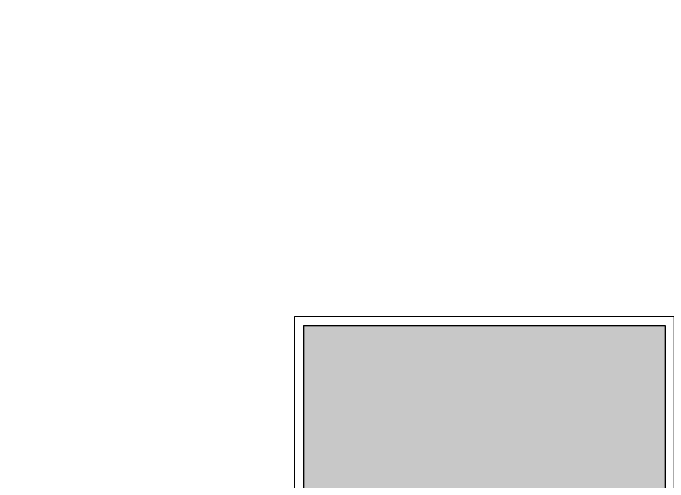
# Model space of a CAD drawing. Extents: x -2749 to 23780, y -1311 to 8245.
# Drawn here: x 4618.3 to 4763.1, y 390.4 to 494.1 of the extents above; entities that cross this region are included whole.
import ezdxf

# ---------------------------------------------------------------- set-up
doc = ezdxf.new("R2010")
doc.units = 0
doc.header["$MEASUREMENT"] = 0
doc.layers.get('0').update_dxf_attribs({"color": 9, "lineweight": 9})
for name, color, linetype, lineweight in [('01', 9, 'Continuous', 9), ('14', 9, 'Continuous', 9), ('40', 9, 'Continuous', 9), ('KOLON', 251, 'Continuous', 9), ('TARAMA', 251, 'Continuous', 13)]:
    doc.layers.add(name, color=color, linetype=linetype, lineweight=lineweight)

# ---------------------------------------------------------------- blocks, each defined once
blk = doc.blocks.new('p-kolon_80x80')
blk.add_lwpolyline([(-40, -40), (40, -40), (40, 40), (-40, 40)], close=True)
blk = doc.blocks.new('p-zemin kat')
at = {"layer": '14'}
blk.add_lwpolyline([(4680.5, 343), (4764.5, 343), (4764.5, 427), (4680.5, 427)], close=True, dxfattribs=at)
at = {"layer": '40'}
blk.add_lwpolyline([(1851.16, 326.92), (3319.5, 326.92), (3319.5, 343), (3280.52, 343), (3280.5, 427), (3319.5, 427), (3319.5, 570), (4025.5, 570), (4025.5, 427), (4064.5, 427), (4064.5, 343), (3980.5, 343), (3980.5, 326.92), (4680.5, 326.92), (4680.5, 427), (4780.58, 427), (4780.58, 1901.49, 0.054196), (4273.07, 1999.31), (4278.59, 2070.68, 0.306949), (1935.27, 740.05), (1999.45, 708.36, 0.043245), (1856.49, 345)], format="xyb", close=True, dxfattribs=at)
at = {"layer": '01'}
blk.add_blockref('p-kolon_80x80', (4722.5, 385), dxfattribs=at)

msp = doc.modelspace()

# ---------------------------------------------------------------- hatches: boundary and pattern name
at = {"layer": 'TARAMA', "linetype": 'ByBlock', "lineweight": -3}
h = msp.add_hatch(dxfattribs=at)
h.set_pattern_fill('ANSI36', color=256, scale=2, style=0)
h.set_pattern_definition([(45, (4746.007, 395.342), (3.367596, 12.347852), [15.875, -3.175, 0, -3.175])])
h.paths.add_polyline_path([(4762.5, 425), (4682.5, 425), (4682.5, 345), (4762.5, 345)])
h.paths.add_polyline_path([(1262.5, 425), (1182.5, 425), (1182.5, 345), (1262.5, 345)])
h.paths.add_polyline_path([(1962.5, 345), (1962.5, 425), (1882.5, 425), (1882.5, 345)])
h.paths.add_polyline_path([(2662.5, 425), (2582.5, 425), (2582.5, 345), (2662.5, 345)])
h.paths.add_polyline_path([(3282.5, 425), (3282.5, 345), (3362.5, 345), (3362.5, 425)])
h.paths.add_polyline_path([(4062.5, 425), (3982.5, 425), (3982.5, 345), (4062.5, 345)])
h.paths.add_polyline_path([(4782.5, 2785), (4782.5, 2365), (4732.5, 2365), (4732.5, 2475), (4302.5, 2475), (4302.5, 2515), (4732.5, 2515), (4732.5, 2785), (4302.5, 2785), (4302.5, 2825), (4782.5, 2825)])
h.paths.add_polyline_path([(1757.5, 2515), (1757.5, 2430), (1962.5, 2430), (1962.5, 2390), (1747.5, 2390), (1717.5, 2390), (1717.5, 2475), (1212.5, 2475), (1212.5, 2390), (1162.5, 2390), (1162.5, 2825), (1962.5, 2825), (1962.5, 2785), (1212.5, 2785), (1212.5, 2515)])
h.paths.add_polyline_path([(1882.5, 1945), (1962.5, 1945), (1962.5, 2025), (1882.5, 2025)])
h.paths.add_polyline_path([(1182.5, 1945), (1262.5, 1945), (1262.5, 2025), (1182.5, 2025)])
h.paths.add_polyline_path([(3982.5, 2365), (4062.5, 2365), (4062.5, 2445), (3982.5, 2445)])
h.paths.add_polyline_path([(3282.5, 2365), (3362.5, 2365), (3362.5, 2445), (3282.5, 2445)])
h.paths.add_polyline_path([(2582.5, 2365), (2662.5, 2365), (2662.5, 2445), (2582.5, 2445)])
h.paths.add_polyline_path([(3982.5, 2745), (4062.5, 2745), (4062.5, 2825), (3982.5, 2825)])
h.paths.add_polyline_path([(2582.5, 2745), (2662.5, 2745), (2662.5, 2825), (2582.5, 2825)])
h.paths.add_polyline_path([(3282.5, 2745), (3362.5, 2745), (3362.5, 2825), (3282.5, 2825)])
h.paths.add_polyline_path([(1882.5, 3805), (1962.5, 3805), (1962.5, 3885), (1882.5, 3885)])
h.paths.add_polyline_path([(1182.5, 3805), (1262.5, 3805), (1262.5, 3885), (1182.5, 3885)])

# ---------------------------------------------------------------- linework, layer by layer
at = {"layer": 'KOLON', "color": 3, "linetype": 'Continuous', "lineweight": -3}
for p, q in [((4682.5, 425), (4762.5, 425)), ((4682.5, 425), (4682.5, 345)), ((4762.5, 425), (4762.5, 345))]:
    msp.add_line(p, q, dxfattribs=at)

# ---------------------------------------------------------------- block references
msp.add_blockref('p-zemin kat', (0, 0))

doc.saveas('drawing.dxf')
